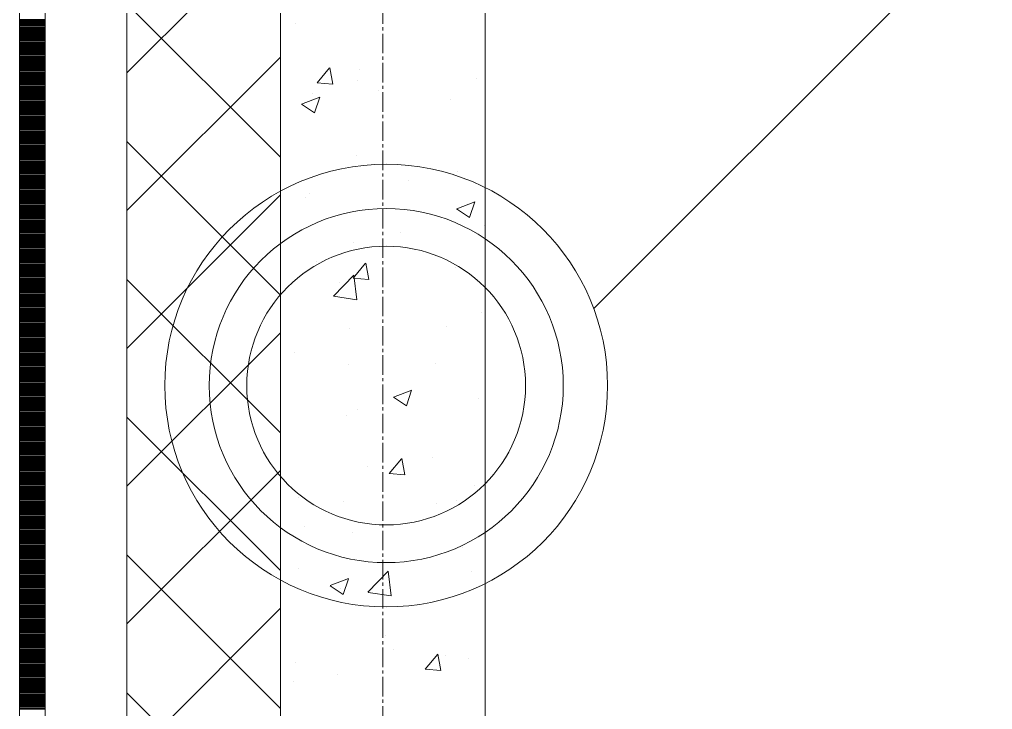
# Model space of a CAD drawing. Header units: millimetres. Extents: x 538266 to 1167394, y 114608 to 637157.
# Drawn here: x 828883 to 829834, y 175738 to 176413 of the extents above; entities that cross this region are included whole.
import ezdxf
from ezdxf.enums import TextEntityAlignment as Align

# ---------------------------------------------------------------- set-up
doc = ezdxf.new("R2010")
doc.units = ezdxf.units.MM
doc.linetypes.add('CENTER2', pattern=[28.575, 19.05, -3.175, 3.175, -3.175])
doc.linetypes.add('DASHED', pattern=[19.05, 12.7, -6.35])
doc.layers.get('Defpoints').update_dxf_attribs({"color": 140})
doc.layers.add('АР_Делит', color=120, linetype='Continuous', lineweight=0, plot=False)
for name, color, linetype, lineweight in [('АР_Стены ПЕНОблок', 52, 'Continuous', 20), ('АР_Тонкая', 254, 'Continuous', 5), ('АР_Утеплитель', 31, 'Continuous', 0), ('АР_Штриховка', 8, 'Continuous', 0)]:
    doc.layers.add(name, color=color, linetype=linetype, lineweight=lineweight)
doc.layers.add('РД_Оси_100', color=7, linetype='Continuous', lineweight=0, true_color=0x525252)
doc.layers.add('ФВ-5', color=7, linetype='Continuous')
doc.styles.add('style1', font='ARIALN.TTF')

# ---------------------------------------------------------------- blocks, each defined once
blk = doc.blocks.new('2_этаж')
at = {"layer": 'АР_Делит', "color": 18, "true_color": 0x000000}
for radius in [216.34, 173.04, 136.21]:
    blk.add_circle((672876.96, 176055.17), radius, dxfattribs=at)
at = {"layer": 'АР_Стены ПЕНОблок', "color": 18, "linetype": 'Continuous', "lineweight": 20, "true_color": 0x000000}
for p, q in [((672773.57, 213213.25), (672773.57, 137013.25)), ((672973.57, 137013.25), (672973.57, 213213.25))]:
    blk.add_line(p, q, dxfattribs=at)
at = {"layer": 'АР_Тонкая', "color": 18, "linetype": 'Continuous', "lineweight": 5, "true_color": 0x000000}
for p, q in [((672518.57, 213213.25), (672518.57, 137013.25)), ((672543.57, 213213.25), (672543.57, 137013.25)), ((672543.57, 137013.25), (672543.57, 213213.25)), ((672623.57, 137013.25), (672623.57, 213213.25))]:
    blk.add_line(p, q, dxfattribs=at)
at = {"layer": 'АР_Утеплитель', "color": 18, "linetype": 'Continuous', "lineweight": 0, "true_color": 0x000000}
for p, q in [((672623.57, 213213.25), (672623.57, 137013.25)), ((672773.57, 137013.25), (672773.57, 213213.25))]:
    blk.add_line(p, q, dxfattribs=at)
at = {"layer": 'АР_Штриховка', "color": 18, "linetype": 'Continuous', "lineweight": 0, "true_color": 0x000000}
for p, q in [((672623.57, 176360.96), (672773.57, 176510.96)), ((672773.57, 176278.4), (672623.57, 176428.4)), ((672518.57, 176413), (672543.57, 176413)), ((672518.57, 176412), (672543.57, 176412)), ((672518.57, 176411), (672543.57, 176411)), ((672518.57, 176410), (672543.57, 176410)), ((672518.57, 176409), (672543.57, 176409)), ((672518.57, 176408), (672543.57, 176408)), ((672518.57, 176407), (672543.57, 176407)), ((672518.57, 176406), (672543.57, 176406)), ((672518.57, 176405), (672543.57, 176405)), ((672518.57, 176404), (672543.57, 176404)), ((672518.57, 176403), (672543.57, 176403)), ((672518.57, 176402), (672543.57, 176402)), ((672518.57, 176401), (672543.57, 176401)), ((672788.33, 176408.99), (672788.33, 176408.99)), ((672518.57, 176400), (672543.57, 176400)), ((672518.57, 176399), (672543.57, 176399)), ((672518.57, 176398), (672543.57, 176398)), ((672518.57, 176397), (672543.57, 176397)), ((672518.57, 176396), (672543.57, 176396)), ((672518.57, 176395), (672543.57, 176395)), ((672518.57, 176394), (672543.57, 176394)), ((672518.57, 176393), (672543.57, 176393)), ((672518.57, 176392), (672543.57, 176392)), ((672518.57, 176391), (672543.57, 176391)), ((672518.57, 176390), (672543.57, 176390)), ((672518.57, 176389), (672543.57, 176389)), ((672518.57, 176388), (672543.57, 176388)), ((672518.57, 176387), (672543.57, 176387)), ((672518.57, 176386), (672543.57, 176386)), ((672518.57, 176385), (672543.57, 176385)), ((672518.57, 176384), (672543.57, 176384)), ((672518.57, 176383), (672543.57, 176383)), ((672518.57, 176382), (672543.57, 176382)), ((672518.57, 176381), (672543.57, 176381)), ((672518.57, 176380), (672543.57, 176380)), ((672518.57, 176379), (672543.57, 176379)), ((672518.57, 176378), (672543.57, 176378)), ((672518.57, 176377), (672543.57, 176377)), ((672518.57, 176376), (672543.57, 176376)), ((672518.57, 176375), (672543.57, 176375)), ((672518.57, 176374), (672543.57, 176374)), ((672518.57, 176373), (672543.57, 176373)), ((672623.57, 176226.26), (672773.57, 176376.26)), ((672518.57, 176372), (672543.57, 176372)), ((672518.57, 176371), (672543.57, 176371)), ((672518.57, 176370), (672543.57, 176370)), ((672518.57, 176369), (672543.57, 176369)), ((672518.57, 176368), (672543.57, 176368)), ((672518.57, 176367), (672543.57, 176367)), ((672518.57, 176366), (672543.57, 176366)), ((672518.57, 176365), (672543.57, 176365)), ((672518.57, 176364), (672543.57, 176364)), ((672518.57, 176363), (672543.57, 176363)), ((672809.35, 176351.22), (672821.6, 176365.82)), ((672824.75, 176349.93), (672821.82, 176365.85)), ((672850.79, 176364.27), (672850.79, 176364.27)), ((672518.57, 176362), (672543.57, 176362)), ((672518.57, 176361), (672543.57, 176361)), ((672518.57, 176360), (672543.57, 176360)), ((672518.57, 176359), (672543.57, 176359)), ((672518.57, 176358), (672543.57, 176358)), ((672518.57, 176357), (672543.57, 176357)), ((672518.57, 176356), (672543.57, 176356)), ((672518.57, 176355), (672543.57, 176355)), ((672518.57, 176354), (672543.57, 176354)), ((672965.19, 176355.82), (672965.19, 176355.82)), ((672518.57, 176353), (672543.57, 176353)), ((672518.57, 176352), (672543.57, 176352)), ((672518.57, 176351), (672543.57, 176351)), ((672518.57, 176350), (672543.57, 176350)), ((672518.57, 176349), (672543.57, 176349)), ((672518.57, 176348), (672543.57, 176348)), ((672518.57, 176347), (672543.57, 176347)), ((672518.57, 176346), (672543.57, 176346)), ((672518.57, 176345), (672543.57, 176345)), ((672518.57, 176344), (672543.57, 176344)), ((672809.35, 176351.22), (672824.53, 176349.89)), ((672849.2, 176353.22), (672849.2, 176353.22)), ((672518.57, 176343), (672543.57, 176343)), ((672518.57, 176342), (672543.57, 176342)), ((672518.57, 176341), (672543.57, 176341)), ((672518.57, 176340), (672543.57, 176340)), ((672518.57, 176339), (672543.57, 176339)), ((672518.57, 176338), (672543.57, 176338)), ((672518.57, 176337), (672543.57, 176337)), ((672518.57, 176336), (672543.57, 176336)), ((672518.57, 176335), (672543.57, 176335)), ((672794.28, 176330.34), (672812.07, 176337.17)), ((672804.67, 176340.33), (672804.67, 176340.33)), ((672805.4, 176334.79), (672805.4, 176334.79)), ((672806.87, 176321.67), (672812.02, 176337.02)), ((672868.99, 176343.16), (672868.99, 176343.16)), ((672940.26, 176334.6), (672940.26, 176334.6)), ((672518.57, 176334), (672543.57, 176334)), ((672518.57, 176333), (672543.57, 176333)), ((672518.57, 176332), (672543.57, 176332)), ((672518.57, 176331), (672543.57, 176331)), ((672518.57, 176330), (672543.57, 176330)), ((672518.57, 176329), (672543.57, 176329)), ((672518.57, 176328), (672543.57, 176328)), ((672518.57, 176327), (672543.57, 176327)), ((672518.57, 176326), (672543.57, 176326)), ((672518.57, 176325), (672543.57, 176325)), ((672794.22, 176330.2), (672806.85, 176321.68)), ((672518.57, 176324), (672543.57, 176324)), ((672518.57, 176323), (672543.57, 176323)), ((672518.57, 176322), (672543.57, 176322)), ((672518.57, 176321), (672543.57, 176321)), ((672518.57, 176320), (672543.57, 176320)), ((672518.57, 176319), (672543.57, 176319)), ((672518.57, 176318), (672543.57, 176318)), ((672518.57, 176317), (672543.57, 176317)), ((672518.57, 176316), (672543.57, 176316)), ((672518.57, 176315), (672543.57, 176315)), ((672518.57, 176314), (672543.57, 176314)), ((672518.57, 176313), (672543.57, 176313)), ((672518.57, 176312), (672543.57, 176312)), ((672518.57, 176311), (672543.57, 176311)), ((672518.57, 176310), (672543.57, 176310)), ((672518.57, 176309), (672543.57, 176309)), ((672518.57, 176308), (672543.57, 176308)), ((672518.57, 176307), (672543.57, 176307)), ((672518.57, 176306), (672543.57, 176306)), ((672518.57, 176305), (672543.57, 176305)), ((672518.57, 176304), (672543.57, 176304)), ((672518.57, 176303), (672543.57, 176303)), ((672518.57, 176302), (672543.57, 176302)), ((672518.57, 176301), (672543.57, 176301)), ((672518.57, 176300), (672543.57, 176300)), ((672518.57, 176299), (672543.57, 176299)), ((672518.57, 176298), (672543.57, 176298)), ((672518.57, 176297), (672543.57, 176297)), ((672518.57, 176296), (672543.57, 176296)), ((672518.57, 176295), (672543.57, 176295)), ((672518.57, 176294), (672543.57, 176294)), ((672518.57, 176293), (672543.57, 176293)), ((672518.57, 176292), (672543.57, 176292)), ((672518.57, 176291), (672543.57, 176291)), ((672518.57, 176290), (672543.57, 176290)), ((672518.57, 176289), (672543.57, 176289)), ((672518.57, 176288), (672543.57, 176288)), ((672518.57, 176287), (672543.57, 176287)), ((672773.57, 176143.69), (672623.57, 176293.69)), ((672518.57, 176286), (672543.57, 176286)), ((672518.57, 176285), (672543.57, 176285)), ((672518.57, 176284), (672543.57, 176284)), ((672518.57, 176283), (672543.57, 176283)), ((672518.57, 176282), (672543.57, 176282)), ((672518.57, 176281), (672543.57, 176281)), ((672518.57, 176280), (672543.57, 176280)), ((672518.57, 176279), (672543.57, 176279)), ((672518.57, 176278), (672543.57, 176278)), ((672847.7, 176279.72), (672847.7, 176279.72)), ((672518.57, 176277), (672543.57, 176277)), ((672518.57, 176276), (672543.57, 176276)), ((672518.57, 176275), (672543.57, 176275)), ((672518.57, 176274), (672543.57, 176274)), ((672518.57, 176273), (672543.57, 176273)), ((672518.57, 176272), (672543.57, 176272)), ((672518.57, 176271), (672543.57, 176271)), ((672518.57, 176270), (672543.57, 176270)), ((672518.57, 176269), (672543.57, 176269)), ((672518.57, 176268), (672543.57, 176268)), ((672518.57, 176267), (672543.57, 176267)), ((672518.57, 176266), (672543.57, 176266)), ((672518.57, 176265), (672543.57, 176265)), ((672518.57, 176264), (672543.57, 176264)), ((672518.57, 176263), (672543.57, 176263)), ((672518.57, 176262), (672543.57, 176262)), ((672518.57, 176261), (672543.57, 176261)), ((672518.57, 176260), (672543.57, 176260)), ((672518.57, 176259), (672543.57, 176259)), ((672946.2, 176264.33), (672946.2, 176264.33)), ((672518.57, 176258), (672543.57, 176258)), ((672518.57, 176257), (672543.57, 176257)), ((672518.57, 176256), (672543.57, 176256)), ((672518.57, 176255), (672543.57, 176255)), ((672518.57, 176254), (672543.57, 176254)), ((672518.57, 176253), (672543.57, 176253)), ((672518.57, 176252), (672543.57, 176252)), ((672518.57, 176251), (672543.57, 176251)), ((672518.57, 176250), (672543.57, 176250)), ((672518.57, 176249), (672543.57, 176249)), ((672898.37, 176255.64), (672898.37, 176255.64)), ((672518.57, 176248), (672543.57, 176248)), ((672518.57, 176247), (672543.57, 176247)), ((672518.57, 176246), (672543.57, 176246)), ((672518.57, 176245), (672543.57, 176245)), ((672518.57, 176244), (672543.57, 176244)), ((672518.57, 176243), (672543.57, 176243)), ((672518.57, 176242), (672543.57, 176242)), ((672518.57, 176241), (672543.57, 176241)), ((672518.57, 176240), (672543.57, 176240)), ((672623.57, 176091.56), (672773.57, 176241.56)), ((672802.17, 176242.98), (672802.17, 176242.98)), ((672518.57, 176239), (672543.57, 176239)), ((672518.57, 176238), (672543.57, 176238)), ((672518.57, 176237), (672543.57, 176237)), ((672518.57, 176236), (672543.57, 176236)), ((672518.57, 176235), (672543.57, 176235)), ((672518.57, 176234), (672543.57, 176234)), ((672518.57, 176233), (672543.57, 176233)), ((672518.57, 176232), (672543.57, 176232)), ((672518.57, 176231), (672543.57, 176231)), ((672518.57, 176230), (672543.57, 176230)), ((672798.07, 176238.91), (672798.07, 176238.91)), ((672945.9, 176228.08), (672963.68, 176234.9)), ((672958.48, 176219.41), (672963.63, 176234.75)), ((672518.57, 176229), (672543.57, 176229)), ((672518.57, 176228), (672543.57, 176228)), ((672518.57, 176227), (672543.57, 176227)), ((672518.57, 176226), (672543.57, 176226)), ((672518.57, 176225), (672543.57, 176225)), ((672518.57, 176224), (672543.57, 176224)), ((672518.57, 176223), (672543.57, 176223)), ((672518.57, 176222), (672543.57, 176222)), ((672518.57, 176221), (672543.57, 176221)), ((672945.83, 176227.93), (672958.47, 176219.41)), ((672518.57, 176220), (672543.57, 176220)), ((672518.57, 176219), (672543.57, 176219)), ((672518.57, 176218), (672543.57, 176218)), ((672518.57, 176217), (672543.57, 176217)), ((672518.57, 176216), (672543.57, 176216)), ((672518.57, 176215), (672543.57, 176215)), ((672518.57, 176214), (672543.57, 176214)), ((672518.57, 176213), (672543.57, 176213)), ((672518.57, 176212), (672543.57, 176212)), ((672518.57, 176211), (672543.57, 176211)), ((672972.91, 176211.42), (672972.91, 176211.42)), ((672518.57, 176210), (672543.57, 176210)), ((672518.57, 176209), (672543.57, 176209)), ((672518.57, 176208), (672543.57, 176208)), ((672518.57, 176207), (672543.57, 176207)), ((672518.57, 176206), (672543.57, 176206)), ((672518.57, 176205), (672543.57, 176205)), ((672518.57, 176204), (672543.57, 176204)), ((672518.57, 176203), (672543.57, 176203)), ((672518.57, 176202), (672543.57, 176202)), ((672890.79, 176204.81), (672890.79, 176204.81)), ((672518.57, 176201), (672543.57, 176201)), ((672518.57, 176200), (672543.57, 176200)), ((672518.57, 176199), (672543.57, 176199)), ((672518.57, 176198), (672543.57, 176198)), ((672518.57, 176197), (672543.57, 176197)), ((672518.57, 176196), (672543.57, 176196)), ((672518.57, 176195), (672543.57, 176195)), ((672518.57, 176194), (672543.57, 176194)), ((672518.57, 176193), (672543.57, 176193)), ((672518.57, 176192), (672543.57, 176192)), ((672844.62, 176195.16), (672844.62, 176195.16)), ((672518.57, 176191), (672543.57, 176191)), ((672518.57, 176190), (672543.57, 176190)), ((672518.57, 176189), (672543.57, 176189)), ((672518.57, 176188), (672543.57, 176188)), ((672518.57, 176187), (672543.57, 176187)), ((672518.57, 176186), (672543.57, 176186)), ((672518.57, 176185), (672543.57, 176185)), ((672518.57, 176184), (672543.57, 176184)), ((672518.57, 176183), (672543.57, 176183)), ((672518.57, 176182), (672543.57, 176182)), ((672518.57, 176181), (672543.57, 176181)), ((672518.57, 176180), (672543.57, 176180)), ((672518.57, 176179), (672543.57, 176179)), ((672518.57, 176178), (672543.57, 176178)), ((672518.57, 176177), (672543.57, 176177)), ((672518.57, 176176), (672543.57, 176176)), ((672518.57, 176175), (672543.57, 176175)), ((672518.57, 176174), (672543.57, 176174)), ((672518.57, 176173), (672543.57, 176173)), ((672808.76, 176176.42), (672808.76, 176176.42)), ((672844.6, 176160.17), (672856.84, 176174.76)), ((672860, 176158.87), (672857.06, 176174.79)), ((672518.57, 176172), (672543.57, 176172)), ((672518.57, 176171), (672543.57, 176171)), ((672518.57, 176170), (672543.57, 176170)), ((672518.57, 176169), (672543.57, 176169)), ((672518.57, 176168), (672543.57, 176168)), ((672518.57, 176167), (672543.57, 176167)), ((672518.57, 176166), (672543.57, 176166)), ((672518.57, 176165), (672543.57, 176165)), ((672518.57, 176164), (672543.57, 176164)), ((672825.47, 176142.57), (672845.26, 176163.18)), ((672848.13, 176139.07), (672845.32, 176163.19)), ((672944.35, 176170.69), (672944.35, 176170.69)), ((672518.57, 176163), (672543.57, 176163)), ((672518.57, 176162), (672543.57, 176162)), ((672518.57, 176161), (672543.57, 176161)), ((672518.57, 176160), (672543.57, 176160)), ((672518.57, 176159), (672543.57, 176159)), ((672518.57, 176158), (672543.57, 176158)), ((672518.57, 176157), (672543.57, 176157)), ((672518.57, 176156), (672543.57, 176156)), ((672518.57, 176155), (672543.57, 176155)), ((672518.57, 176154), (672543.57, 176154)), ((672773.57, 176008.99), (672623.57, 176158.99)), ((672831.55, 176155.46), (672831.55, 176155.46)), ((672844.59, 176160.16), (672859.78, 176158.83)), ((672518.57, 176153), (672543.57, 176153)), ((672518.57, 176152), (672543.57, 176152)), ((672518.57, 176151), (672543.57, 176151)), ((672518.57, 176150), (672543.57, 176150)), ((672518.57, 176149), (672543.57, 176149)), ((672518.57, 176148), (672543.57, 176148)), ((672518.57, 176147), (672543.57, 176147)), ((672518.57, 176146), (672543.57, 176146)), ((672518.57, 176145), (672543.57, 176145)), ((672518.57, 176144), (672543.57, 176144)), ((672518.57, 176143), (672543.57, 176143)), ((672518.57, 176142), (672543.57, 176142)), ((672518.57, 176141), (672543.57, 176141)), ((672518.57, 176140), (672543.57, 176140)), ((672518.57, 176139), (672543.57, 176139)), ((672518.57, 176138), (672543.57, 176138)), ((672518.57, 176137), (672543.57, 176137)), ((672518.57, 176136), (672543.57, 176136)), ((672518.57, 176135), (672543.57, 176135)), ((672825.52, 176142.47), (672848.11, 176138.96)), ((672518.57, 176134), (672543.57, 176134)), ((672518.57, 176133), (672543.57, 176133)), ((672518.57, 176132), (672543.57, 176132)), ((672518.57, 176131), (672543.57, 176131)), ((672518.57, 176130), (672543.57, 176130)), ((672518.57, 176129), (672543.57, 176129)), ((672518.57, 176128), (672543.57, 176128)), ((672518.57, 176127), (672543.57, 176127)), ((672518.57, 176126), (672543.57, 176126)), ((672969.82, 176126.87), (672969.82, 176126.87)), ((672518.57, 176125), (672543.57, 176125)), ((672518.57, 176124), (672543.57, 176124)), ((672518.57, 176123), (672543.57, 176123)), ((672518.57, 176122), (672543.57, 176122)), ((672518.57, 176121), (672543.57, 176121)), ((672518.57, 176120), (672543.57, 176120)), ((672518.57, 176119), (672543.57, 176119)), ((672518.57, 176118), (672543.57, 176118)), ((672518.57, 176117), (672543.57, 176117)), ((672518.57, 176116), (672543.57, 176116)), ((672518.57, 176115), (672543.57, 176115)), ((672518.57, 176114), (672543.57, 176114)), ((672518.57, 176113), (672543.57, 176113)), ((672518.57, 176112), (672543.57, 176112)), ((672518.57, 176111), (672543.57, 176111)), ((672518.57, 176110), (672543.57, 176110)), ((672518.57, 176109), (672543.57, 176109)), ((672518.57, 176108), (672543.57, 176108)), ((672518.57, 176107), (672543.57, 176107)), ((672623.57, 175956.85), (672773.57, 176106.85)), ((672841.53, 176110.61), (672841.53, 176110.61)), ((672935.72, 176112.78), (672935.72, 176112.78)), ((672518.57, 176106), (672543.57, 176106)), ((672518.57, 176105), (672543.57, 176105)), ((672518.57, 176104), (672543.57, 176104)), ((672518.57, 176103), (672543.57, 176103)), ((672518.57, 176102), (672543.57, 176102)), ((672518.57, 176101), (672543.57, 176101)), ((672518.57, 176100), (672543.57, 176100)), ((672518.57, 176099), (672543.57, 176099)), ((672518.57, 176098), (672543.57, 176098)), ((672518.57, 176097), (672543.57, 176097)), ((672518.57, 176096), (672543.57, 176096)), ((672518.57, 176095), (672543.57, 176095)), ((672518.57, 176094), (672543.57, 176094)), ((672518.57, 176093), (672543.57, 176093)), ((672518.57, 176092), (672543.57, 176092)), ((672518.57, 176091), (672543.57, 176091)), ((672518.57, 176090), (672543.57, 176090)), ((672518.57, 176089), (672543.57, 176089)), ((672518.57, 176088), (672543.57, 176088)), ((672787.59, 176087.36), (672787.59, 176087.36)), ((672518.57, 176087), (672543.57, 176087)), ((672518.57, 176086), (672543.57, 176086)), ((672518.57, 176085), (672543.57, 176085)), ((672518.57, 176084), (672543.57, 176084)), ((672518.57, 176083), (672543.57, 176083)), ((672518.57, 176082), (672543.57, 176082)), ((672518.57, 176081), (672543.57, 176081)), ((672518.57, 176080), (672543.57, 176080)), ((672518.57, 176079), (672543.57, 176079)), ((672518.57, 176078), (672543.57, 176078)), ((672518.57, 176077), (672543.57, 176077)), ((672518.57, 176076), (672543.57, 176076)), ((672518.57, 176075), (672543.57, 176075)), ((672518.57, 176074), (672543.57, 176074)), ((672518.57, 176073), (672543.57, 176073)), ((672518.57, 176072), (672543.57, 176072)), ((672518.57, 176071), (672543.57, 176071)), ((672518.57, 176070), (672543.57, 176070)), ((672518.57, 176069), (672543.57, 176069)), ((672840.26, 176075.7), (672840.26, 176075.7)), ((672925.14, 176076.4), (672925.14, 176076.4)), ((672518.57, 176068), (672543.57, 176068)), ((672518.57, 176067), (672543.57, 176067)), ((672518.57, 176066), (672543.57, 176066)), ((672518.57, 176065), (672543.57, 176065)), ((672518.57, 176064), (672543.57, 176064)), ((672518.57, 176063), (672543.57, 176063)), ((672518.57, 176062), (672543.57, 176062)), ((672518.57, 176061), (672543.57, 176061)), ((672518.57, 176060), (672543.57, 176060)), ((672518.57, 176059), (672543.57, 176059)), ((672518.57, 176058), (672543.57, 176058)), ((672518.57, 176057), (672543.57, 176057)), ((672518.57, 176056), (672543.57, 176056)), ((672518.57, 176055), (672543.57, 176055)), ((672518.57, 176054), (672543.57, 176054)), ((672518.57, 176053), (672543.57, 176053)), ((672518.57, 176052), (672543.57, 176052)), ((672518.57, 176051), (672543.57, 176051)), ((672518.57, 176050), (672543.57, 176050)), ((672884.09, 176043.89), (672901.88, 176050.71)), ((672896.68, 176035.22), (672901.83, 176050.57)), ((672518.57, 176049), (672543.57, 176049)), ((672518.57, 176048), (672543.57, 176048)), ((672518.57, 176047), (672543.57, 176047)), ((672518.57, 176046), (672543.57, 176046)), ((672518.57, 176045), (672543.57, 176045)), ((672518.57, 176044), (672543.57, 176044)), ((672518.57, 176043), (672543.57, 176043)), ((672518.57, 176042), (672543.57, 176042)), ((672518.57, 176041), (672543.57, 176041)), ((672518.57, 176040), (672543.57, 176040)), ((672884.03, 176043.74), (672896.66, 176035.22)), ((672966.74, 176042.31), (672966.74, 176042.31)), ((672518.57, 176039), (672543.57, 176039)), ((672518.57, 176038), (672543.57, 176038)), ((672518.57, 176037), (672543.57, 176037)), ((672518.57, 176036), (672543.57, 176036)), ((672518.57, 176035), (672543.57, 176035)), ((672518.57, 176034), (672543.57, 176034)), ((672518.57, 176033), (672543.57, 176033)), ((672518.57, 176032), (672543.57, 176032)), ((672518.57, 176031), (672543.57, 176031)), ((672848.45, 176031.59), (672848.45, 176031.59)), ((672518.57, 176030), (672543.57, 176030)), ((672518.57, 176029), (672543.57, 176029)), ((672518.57, 176028), (672543.57, 176028)), ((672518.57, 176027), (672543.57, 176027)), ((672518.57, 176026), (672543.57, 176026)), ((672518.57, 176025), (672543.57, 176025)), ((672518.57, 176024), (672543.57, 176024)), ((672518.57, 176023), (672543.57, 176023)), ((672518.57, 176022), (672543.57, 176022)), ((672518.57, 176021), (672543.57, 176021)), ((672773.57, 175874.29), (672623.57, 176024.29)), ((672838.44, 176026.05), (672838.44, 176026.05)), ((672518.57, 176020), (672543.57, 176020)), ((672518.57, 176019), (672543.57, 176019)), ((672518.57, 176018), (672543.57, 176018)), ((672518.57, 176017), (672543.57, 176017)), ((672518.57, 176016), (672543.57, 176016)), ((672518.57, 176015), (672543.57, 176015)), ((672518.57, 176014), (672543.57, 176014)), ((672518.57, 176013), (672543.57, 176013)), ((672518.57, 176012), (672543.57, 176012)), ((672518.57, 176011), (672543.57, 176011)), ((672518.57, 176010), (672543.57, 176010)), ((672518.57, 176009), (672543.57, 176009)), ((672518.57, 176008), (672543.57, 176008)), ((672518.57, 176007), (672543.57, 176007)), ((672518.57, 176006), (672543.57, 176006)), ((672518.57, 176005), (672543.57, 176005)), ((672518.57, 176004), (672543.57, 176004)), ((672518.57, 176003), (672543.57, 176003)), ((672518.57, 176002), (672543.57, 176002)), ((672518.57, 176001), (672543.57, 176001)), ((672518.57, 176000), (672543.57, 176000)), ((672518.57, 175999), (672543.57, 175999)), ((672518.57, 175998), (672543.57, 175998)), ((672518.57, 175997), (672543.57, 175997)), ((672518.57, 175996), (672543.57, 175996)), ((672518.57, 175995), (672543.57, 175995)), ((672518.57, 175994), (672543.57, 175994)), ((672518.57, 175993), (672543.57, 175993)), ((672518.57, 175992), (672543.57, 175992)), ((672518.57, 175991), (672543.57, 175991)), ((672518.57, 175990), (672543.57, 175990)), ((672518.57, 175989), (672543.57, 175989)), ((672518.57, 175988), (672543.57, 175988)), ((672518.57, 175987), (672543.57, 175987)), ((672518.57, 175986), (672543.57, 175986)), ((672518.57, 175985), (672543.57, 175985)), ((672518.57, 175984), (672543.57, 175984)), ((672518.57, 175983), (672543.57, 175983)), ((672879.84, 175969.11), (672892.08, 175983.7)), ((672895.24, 175967.82), (672892.3, 175983.74)), ((672921.91, 175984.59), (672921.91, 175984.59)), ((672518.57, 175982), (672543.57, 175982)), ((672518.57, 175981), (672543.57, 175981)), ((672518.57, 175980), (672543.57, 175980)), ((672518.57, 175979), (672543.57, 175979)), ((672518.57, 175978), (672543.57, 175978)), ((672518.57, 175977), (672543.57, 175977)), ((672518.57, 175976), (672543.57, 175976)), ((672518.57, 175975), (672543.57, 175975)), ((672518.57, 175974), (672543.57, 175974)), ((672518.57, 175973), (672543.57, 175973)), ((672858.32, 175976.22), (672858.32, 175976.22)), ((672518.57, 175972), (672543.57, 175972)), ((672518.57, 175971), (672543.57, 175971)), ((672518.57, 175970), (672543.57, 175970)), ((672518.57, 175969), (672543.57, 175969)), ((672518.57, 175968), (672543.57, 175968)), ((672518.57, 175967), (672543.57, 175967)), ((672518.57, 175966), (672543.57, 175966)), ((672518.57, 175965), (672543.57, 175965)), ((672518.57, 175964), (672543.57, 175964)), ((672623.57, 175822.15), (672773.57, 175972.15)), ((672879.84, 175969.1), (672895.02, 175967.78)), ((672518.57, 175963), (672543.57, 175963)), ((672518.57, 175962), (672543.57, 175962)), ((672518.57, 175961), (672543.57, 175961)), ((672518.57, 175960), (672543.57, 175960)), ((672518.57, 175959), (672543.57, 175959)), ((672518.57, 175958), (672543.57, 175958)), ((672518.57, 175957), (672543.57, 175957)), ((672518.57, 175956), (672543.57, 175956)), ((672518.57, 175955), (672543.57, 175955)), ((672518.57, 175954), (672543.57, 175954)), ((672963.65, 175957.76), (672963.65, 175957.76)), ((672518.57, 175953), (672543.57, 175953)), ((672518.57, 175952), (672543.57, 175952)), ((672518.57, 175951), (672543.57, 175951)), ((672518.57, 175950), (672543.57, 175950)), ((672518.57, 175949), (672543.57, 175949)), ((672518.57, 175948), (672543.57, 175948)), ((672518.57, 175947), (672543.57, 175947)), ((672518.57, 175946), (672543.57, 175946)), ((672518.57, 175945), (672543.57, 175945)), ((672790.8, 175945.9), (672790.8, 175945.9)), ((672518.57, 175944), (672543.57, 175944)), ((672518.57, 175943), (672543.57, 175943)), ((672518.57, 175942), (672543.57, 175942)), ((672518.57, 175941), (672543.57, 175941)), ((672518.57, 175940), (672543.57, 175940)), ((672518.57, 175939), (672543.57, 175939)), ((672518.57, 175938), (672543.57, 175938)), ((672518.57, 175937), (672543.57, 175937)), ((672518.57, 175936), (672543.57, 175936)), ((672518.57, 175935), (672543.57, 175935)), ((672835.35, 175941.5), (672835.35, 175941.5)), ((672926.39, 175940.17), (672926.39, 175940.17)), ((672945.45, 175942.7), (672945.45, 175942.7)), ((672518.57, 175934), (672543.57, 175934)), ((672518.57, 175933), (672543.57, 175933)), ((672518.57, 175932), (672543.57, 175932)), ((672518.57, 175931), (672543.57, 175931)), ((672518.57, 175930), (672543.57, 175930)), ((672518.57, 175929), (672543.57, 175929)), ((672518.57, 175928), (672543.57, 175928)), ((672518.57, 175927), (672543.57, 175927)), ((672518.57, 175926), (672543.57, 175926)), ((672518.57, 175925), (672543.57, 175925)), ((672518.57, 175924), (672543.57, 175924)), ((672518.57, 175923), (672543.57, 175923)), ((672518.57, 175922), (672543.57, 175922)), ((672518.57, 175921), (672543.57, 175921)), ((672518.57, 175920), (672543.57, 175920)), ((672518.57, 175919), (672543.57, 175919)), ((672518.57, 175918), (672543.57, 175918)), ((672518.57, 175917), (672543.57, 175917)), ((672518.57, 175916), (672543.57, 175916)), ((672797.32, 175917.27), (672797.32, 175917.27)), ((672518.57, 175915), (672543.57, 175915)), ((672518.57, 175914), (672543.57, 175914)), ((672518.57, 175913), (672543.57, 175913)), ((672518.57, 175912), (672543.57, 175912)), ((672518.57, 175911), (672543.57, 175911)), ((672518.57, 175910), (672543.57, 175910)), ((672518.57, 175909), (672543.57, 175909)), ((672518.57, 175908), (672543.57, 175908)), ((672518.57, 175907), (672543.57, 175907)), ((672844.35, 175911.78), (672844.35, 175911.78)), ((672518.57, 175906), (672543.57, 175906)), ((672518.57, 175905), (672543.57, 175905)), ((672518.57, 175904), (672543.57, 175904)), ((672518.57, 175903), (672543.57, 175903)), ((672518.57, 175902), (672543.57, 175902)), ((672518.57, 175901), (672543.57, 175901)), ((672518.57, 175900), (672543.57, 175900)), ((672518.57, 175899), (672543.57, 175899)), ((672518.57, 175898), (672543.57, 175898)), ((672518.57, 175897), (672543.57, 175897)), ((672951.29, 175897.07), (672951.29, 175897.07)), ((672518.57, 175896), (672543.57, 175896)), ((672518.57, 175895), (672543.57, 175895)), ((672518.57, 175894), (672543.57, 175894)), ((672518.57, 175893), (672543.57, 175893)), ((672518.57, 175892), (672543.57, 175892)), ((672518.57, 175891), (672543.57, 175891)), ((672518.57, 175890), (672543.57, 175890)), ((672518.57, 175889), (672543.57, 175889)), ((672518.57, 175888), (672543.57, 175888)), ((672773.57, 175739.58), (672623.57, 175889.58)), ((672518.57, 175887), (672543.57, 175887)), ((672518.57, 175886), (672543.57, 175886)), ((672518.57, 175885), (672543.57, 175885)), ((672518.57, 175884), (672543.57, 175884)), ((672518.57, 175883), (672543.57, 175883)), ((672518.57, 175882), (672543.57, 175882)), ((672518.57, 175881), (672543.57, 175881)), ((672518.57, 175880), (672543.57, 175880)), ((672518.57, 175879), (672543.57, 175879)), ((672518.57, 175878), (672543.57, 175878)), ((672855.09, 175884.41), (672855.09, 175884.41)), ((672518.57, 175877), (672543.57, 175877)), ((672518.57, 175876), (672543.57, 175876)), ((672518.57, 175875), (672543.57, 175875)), ((672518.57, 175874), (672543.57, 175874)), ((672518.57, 175873), (672543.57, 175873)), ((672518.57, 175872), (672543.57, 175872)), ((672518.57, 175871), (672543.57, 175871)), ((672518.57, 175870), (672543.57, 175870)), ((672518.57, 175869), (672543.57, 175869)), ((672791.5, 175876.04), (672791.5, 175876.04)), ((672859.15, 175853.1), (672878.93, 175873.72)), ((672881.8, 175849.6), (672878.99, 175873.72)), ((672960.56, 175873.2), (672960.56, 175873.2)), ((672518.57, 175868), (672543.57, 175868)), ((672518.57, 175867), (672543.57, 175867)), ((672518.57, 175866), (672543.57, 175866)), ((672518.57, 175865), (672543.57, 175865)), ((672518.57, 175864), (672543.57, 175864)), ((672518.57, 175863), (672543.57, 175863)), ((672518.57, 175862), (672543.57, 175862)), ((672518.57, 175861), (672543.57, 175861)), ((672518.57, 175860), (672543.57, 175860)), ((672518.57, 175859), (672543.57, 175859)), ((672822.23, 175859.56), (672834.86, 175851.03)), ((672822.29, 175859.7), (672840.08, 175866.53)), ((672834.88, 175851.03), (672840.03, 175866.38)), ((672518.57, 175858), (672543.57, 175858)), ((672518.57, 175857), (672543.57, 175857)), ((672518.57, 175856), (672543.57, 175856)), ((672518.57, 175855), (672543.57, 175855)), ((672518.57, 175854), (672543.57, 175854)), ((672518.57, 175853), (672543.57, 175853)), ((672518.57, 175852), (672543.57, 175852)), ((672518.57, 175851), (672543.57, 175851)), ((672518.57, 175850), (672543.57, 175850)), ((672832.26, 175856.94), (672832.26, 175856.94)), ((672859.19, 175853), (672881.78, 175849.49)), ((672518.57, 175849), (672543.57, 175849)), ((672518.57, 175848), (672543.57, 175848)), ((672518.57, 175847), (672543.57, 175847)), ((672518.57, 175846), (672543.57, 175846)), ((672518.57, 175845), (672543.57, 175845)), ((672518.57, 175844), (672543.57, 175844)), ((672518.57, 175843), (672543.57, 175843)), ((672518.57, 175842), (672543.57, 175842)), ((672518.57, 175841), (672543.57, 175841)), ((672518.57, 175840), (672543.57, 175840)), ((672518.57, 175839), (672543.57, 175839)), ((672518.57, 175838), (672543.57, 175838)), ((672518.57, 175837), (672543.57, 175837)), ((672518.57, 175836), (672543.57, 175836)), ((672518.57, 175835), (672543.57, 175835)), ((672518.57, 175834), (672543.57, 175834)), ((672518.57, 175833), (672543.57, 175833)), ((672518.57, 175832), (672543.57, 175832)), ((672518.57, 175831), (672543.57, 175831)), ((672623.57, 175687.45), (672773.57, 175837.45)), ((672518.57, 175830), (672543.57, 175830)), ((672518.57, 175829), (672543.57, 175829)), ((672518.57, 175828), (672543.57, 175828)), ((672518.57, 175827), (672543.57, 175827)), ((672518.57, 175826), (672543.57, 175826)), ((672518.57, 175825), (672543.57, 175825)), ((672518.57, 175824), (672543.57, 175824)), ((672518.57, 175823), (672543.57, 175823)), ((672518.57, 175822), (672543.57, 175822)), ((672518.57, 175821), (672543.57, 175821)), ((672518.57, 175820), (672543.57, 175820)), ((672518.57, 175819), (672543.57, 175819)), ((672518.57, 175818), (672543.57, 175818)), ((672518.57, 175817), (672543.57, 175817)), ((672518.57, 175816), (672543.57, 175816)), ((672518.57, 175815), (672543.57, 175815)), ((672518.57, 175814), (672543.57, 175814)), ((672518.57, 175813), (672543.57, 175813)), ((672518.57, 175812), (672543.57, 175812)), ((672518.57, 175811), (672543.57, 175811)), ((672518.57, 175810), (672543.57, 175810)), ((672518.57, 175809), (672543.57, 175809)), ((672518.57, 175808), (672543.57, 175808)), ((672518.57, 175807), (672543.57, 175807)), ((672518.57, 175806), (672543.57, 175806)), ((672518.57, 175805), (672543.57, 175805)), ((672518.57, 175804), (672543.57, 175804)), ((672518.57, 175803), (672543.57, 175803)), ((672518.57, 175802), (672543.57, 175802)), ((672875.86, 175811.06), (672875.86, 175811.06)), ((672518.57, 175801), (672543.57, 175801)), ((672518.57, 175800), (672543.57, 175800)), ((672518.57, 175799), (672543.57, 175799)), ((672518.57, 175798), (672543.57, 175798)), ((672518.57, 175797), (672543.57, 175797)), ((672518.57, 175796), (672543.57, 175796)), ((672518.57, 175795), (672543.57, 175795)), ((672518.57, 175794), (672543.57, 175794)), ((672518.57, 175793), (672543.57, 175793)), ((672884.47, 175796.89), (672884.47, 175796.89)), ((672915.08, 175778.05), (672927.33, 175792.65)), ((672930.48, 175776.76), (672927.55, 175792.68)), ((672518.57, 175792), (672543.57, 175792)), ((672518.57, 175791), (672543.57, 175791)), ((672518.57, 175790), (672543.57, 175790)), ((672518.57, 175789), (672543.57, 175789)), ((672518.57, 175788), (672543.57, 175788)), ((672518.57, 175787), (672543.57, 175787)), ((672518.57, 175786), (672543.57, 175786)), ((672518.57, 175785), (672543.57, 175785)), ((672518.57, 175784), (672543.57, 175784)), ((672518.57, 175783), (672543.57, 175783)), ((672788.27, 175784.23), (672788.27, 175784.23)), ((672934.97, 175791.14), (672934.97, 175791.14)), ((672957.47, 175788.65), (672957.47, 175788.65)), ((672518.57, 175782), (672543.57, 175782)), ((672518.57, 175781), (672543.57, 175781)), ((672518.57, 175780), (672543.57, 175780)), ((672518.57, 175779), (672543.57, 175779)), ((672518.57, 175778), (672543.57, 175778)), ((672518.57, 175777), (672543.57, 175777)), ((672518.57, 175776), (672543.57, 175776)), ((672518.57, 175775), (672543.57, 175775)), ((672518.57, 175774), (672543.57, 175774)), ((672915.08, 175778.05), (672930.26, 175776.72)), ((672518.57, 175773), (672543.57, 175773)), ((672518.57, 175772), (672543.57, 175772)), ((672518.57, 175771), (672543.57, 175771)), ((672518.57, 175770), (672543.57, 175770)), ((672518.57, 175769), (672543.57, 175769)), ((672518.57, 175768), (672543.57, 175768)), ((672518.57, 175767), (672543.57, 175767)), ((672518.57, 175766), (672543.57, 175766)), ((672518.57, 175765), (672543.57, 175765)), ((672518.57, 175764), (672543.57, 175764)), ((672786.84, 175765.72), (672786.84, 175765.72)), ((672829.17, 175772.39), (672829.17, 175772.39)), ((672518.57, 175763), (672543.57, 175763)), ((672518.57, 175762), (672543.57, 175762)), ((672518.57, 175761), (672543.57, 175761)), ((672518.57, 175760), (672543.57, 175760)), ((672518.57, 175759), (672543.57, 175759)), ((672518.57, 175758), (672543.57, 175758)), ((672518.57, 175757), (672543.57, 175757)), ((672518.57, 175756), (672543.57, 175756)), ((672518.57, 175755), (672543.57, 175755)), ((672773.57, 175604.88), (672623.57, 175754.88)), ((672518.57, 175754), (672543.57, 175754)), ((672518.57, 175753), (672543.57, 175753)), ((672518.57, 175752), (672543.57, 175752)), ((672518.57, 175751), (672543.57, 175751)), ((672518.57, 175750), (672543.57, 175750)), ((672518.57, 175749), (672543.57, 175749)), ((672518.57, 175748), (672543.57, 175748)), ((672518.57, 175747), (672543.57, 175747)), ((672518.57, 175746), (672543.57, 175746)), ((672518.57, 175745), (672543.57, 175745)), ((672518.57, 175744), (672543.57, 175744)), ((672518.57, 175743), (672543.57, 175743)), ((672518.57, 175742), (672543.57, 175742)), ((672518.57, 175741), (672543.57, 175741)), ((672518.57, 175740), (672543.57, 175740)), ((672518.57, 175739), (672543.57, 175739))]:
    blk.add_line(p, q, dxfattribs=at)
at = {"layer": 'Defpoints', "color": 18, "true_color": 0x000000, "style": 'style1'}
for p in [(677970.57, 219836.39), (678101.19, 211681.39)]:
    blk.add_attdef('АР-ПОМЕЩЕНИЕ:НАИМЕНОВАНИЕ', text='', height=100, dxfattribs=at).set_placement(p, align=Align.MIDDLE)
blk = doc.blocks.new('СОШ_2200_АР_ОСИ_М100_28.05.24')
at = {"layer": 'АР_Делит', "color": 251, "linetype": 'DASHED', "true_color": 0x636466}
blk.add_lwpolyline([(114955, 135155), (114955, -355), (93595.036, -355), (93595.036, 13855), (94145, 13855), (94145, 68320), (66055, 68320), (66055, 13857.73), (83455, 13857.73), (83455, -355), (45245, -355), (45245, 13145), (44695, 13145), (44695, 26755), (45245, 26755), (45245, 68320), (20455, 68320), (20455, 26755), (27955, 26755), (27955, 13145), (-355, 13145), (-355, 100855)], dxfattribs=at)
at = {"layer": 'РД_Оси_100', "color": 251, "linetype": 'CENTER2', "true_color": 0x636466}
blk.add_line((0, -6155), (0, 139938.679), dxfattribs=at)

msp = doc.modelspace()

# ---------------------------------------------------------------- hatches: boundary and pattern name
at = {"layer": 'ФВ-5'}
h = msp.add_hatch(dxfattribs=at)
h.set_pattern_fill('ANSI31', color=3, scale=300)
h.paths.add_polyline_path([(849237.83, 163560.99), (849237.83, 164465.51, -0.27475), (849124.88, 164655.54, -0.245742), (849217.83, 164833.24), (849217.83, 165213.25), (845769.48, 165213.25, -0.618518), (845382.35, 165213.25), (843647.83, 165213.25), (843647.83, 164913.25), (842747.83, 164913.25), (842747.83, 165213.25), (842667.83, 165213.25), (842667.83, 164793.25), (841647.83, 164793.25), (841647.83, 164713.25), (841647.83, 161813.25), (841647.83, 161313.25), (841647.83, 160413.25), (841647.83, 158613.25), (841647.83, 158389.41, -0.260437), (841750.78, 158205.17, -0.260437), (841647.83, 158020.93), (841647.83, 157055.57, -0.260437), (841750.78, 156871.33, -0.260437), (841647.83, 156687.09), (841647.83, 156333.25), (842017.83, 156333.25), (842017.83, 156113.25), (849237.83, 156113.25), (849237.83, 156880.92, -0.27475), (849124.88, 157070.96, -0.27475), (849237.83, 157260.99), (849237.83, 160413.25), (849217.83, 160413.25), (849217.83, 161313.25), (849218.54, 162376.98, -0.246803), (849124.88, 162555.17, -0.27475), (849237.83, 162745.2), (849237.83, 163180.92, -0.27475), (849124.88, 163370.96, -0.27475)])
h.paths.add_polyline_path([(845558.64, 161395.97), (845008.64, 161395.97, -1), (845008.64, 161995.97), (845558.64, 161995.97, -1)], flags=16)
h.paths.add_polyline_path([(842291.63, 157558.88, -1), (841691.63, 157558.88, -1)], flags=16)
h.paths.add_polyline_path([(849124.88, 171855.54, -0.27475), (849237.83, 172045.58), (849237.83, 172480.92, -0.27475), (849124.88, 172670.96, -0.27475), (849237.83, 172860.99), (849237.83, 173765.51, -0.27475), (849124.88, 173955.54, -0.27475), (849237.83, 174145.58), (849237.83, 174163.25), (849217.83, 174163.25), (849217.83, 174513.25), (844057.83, 174513.25), (844057.83, 174513.25), (844057.83, 174213.25), (843157.83, 174213.25), (843157.83, 174513.25), (843077.83, 174513.25), (843077.83, 174093.25), (842057.83, 174093.25), (842057.83, 173373.25), (842057.83, 172433.25), (841647.83, 172433.25), (841647.83, 172363.25), (841647.83, 170613.25), (841647.83, 169713.25), (841647.83, 169339.41, -0.260437), (841750.78, 169155.17, -0.260437), (841647.83, 168970.93), (841670.85, 167335.45, -1), (842270.85, 167335.45, -1), (841670.85, 167335.45), (841650.71, 166353.77, -0.256246), (841750.78, 166171.33, -0.105217), (841732.04, 166083.25), (841867.83, 166083.25), (841867.83, 165413.25), (845385.88, 165413.25, -0.594367), (845765.95, 165413.25), (849217.83, 165413.25), (849217.83, 165913.25), (849218.05, 166193.1, -0.246072), (849124.88, 166370.96, -0.27475), (849237.83, 166560.99), (849237.83, 169713.25), (849213.53, 169713.25), (849217.83, 169717.55), (849217.83, 170613.25), (849218.87, 171677.13, -0.247282)])
h.paths.add_polyline_path([(845615.62, 168700.58), (845065.62, 168700.58, -1), (845065.62, 169300.58), (845615.62, 169300.58, -1)], flags=16)
h.paths.add_polyline_path([(836927.83, 171813.25), (836927.83, 172713.25), (836927.83, 172987.09, -0.260437), (836824.88, 173171.33, -0.260437), (836927.83, 173355.57), (836927.83, 175970.93, -0.260437), (836824.88, 176155.17, -0.260437), (836927.83, 176339.41), (836927.83, 176413.25), (836927.83, 176913.25), (833193.32, 176913.25, -0.618518), (832806.19, 176913.25), (829360.51, 176913.25), (829357.83, 176910.57), (829357.83, 176413.25), (829357.74, 176237.44, -0.255873), (829457.56, 176055.17, -0.284268), (829337.83, 175861.61), (829337.83, 172713.25), (829357.83, 172713.25), (829357.83, 171813.25), (829357.22, 170753.93, -0.256632), (829457.56, 170571.33, -0.284268), (829337.83, 170377.76), (829337.83, 169948.73, -0.284268), (829457.56, 169755.17, -0.284268), (829337.83, 169561.61), (829337.83, 168664.89, -0.284268), (829457.56, 168471.33, -0.255743), (829357.83, 168289.11), (829357.83, 167813.25), (832809.72, 167813.25, -0.594367), (833189.79, 167813.25), (834927.83, 167813.25), (834927.83, 168113.25), (835827.83, 168113.25), (835827.83, 167813.25), (835907.83, 167813.25), (835907.83, 168233.25), (836927.83, 168233.25), (836927.83, 168313.25)])
h.paths.add_polyline_path([(832552.08, 172650.64), (832002.08, 172650.64, -1), (832002.08, 173250.64), (832552.08, 173250.64, -1)], flags=16)
h.paths.add_polyline_path([(836927.83, 166670.93, -0.260437), (836824.88, 166855.17, -0.105217), (836843.63, 166943.25), (836707.83, 166943.25), (836707.83, 167613.25), (833193.32, 167613.25, -0.618518), (832806.19, 167613.25), (829357.83, 167613.25), (829357.83, 167113.25), (829357.72, 166937.46, -0.255913), (829457.56, 166755.17, -0.284268), (829337.83, 166561.61), (829337.83, 163413.25), (829357.83, 163413.25), (829357.83, 162513.25), (829357, 161454.07, -0.256955), (829457.56, 161271.33, -0.284268), (829337.83, 161077.76), (829337.83, 160648.73, -0.284268), (829457.56, 160455.17, -0.284268), (829337.83, 160261.61), (829337.83, 159364.89, -0.284268), (829457.56, 159171.33, -0.255743), (829357.83, 158989.11), (829357.83, 158513.25), (832809.67, 158513.32, -0.59466), (833189.83, 158513.33), (834927.81, 158513.37), (834927.83, 158513.41), (834927.83, 158813.41), (835827.83, 158813.41), (835827.83, 158513.39), (835907.83, 158513.39), (835907.83, 158933.41), (836927.83, 158933.41), (836927.83, 159013.25), (836927.83, 159543.25), (836927.83, 161303.25), (836927.83, 161813.25), (836927.83, 162513.25), (836927.83, 163413.25), (836927.83, 163687.09, -0.260437), (836824.88, 163871.33, -0.260437), (836927.83, 164055.57)])
h.paths.add_polyline_path([(832518.25, 163600.5), (831968.25, 163600.5, -1), (831968.25, 164200.5), (832518.25, 164200.5, -1)], flags=16)

# ---------------------------------------------------------------- block references
msp.add_blockref('2_этаж', (156364.26, 0))
at = {"layer": 'РД_Оси_100'}
msp.add_blockref('СОШ_2200_АР_ОСИ_М100_28.05.24', (829237.83, 122413.25), dxfattribs=at)

doc.saveas('drawing.dxf')
